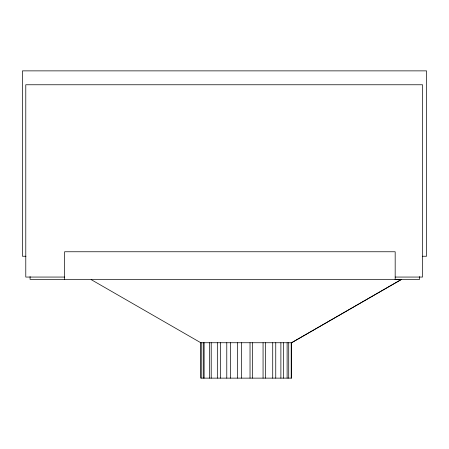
<?xml version="1.0" encoding="UTF-8"?>
<svg xmlns="http://www.w3.org/2000/svg" width="449" height="449" viewBox="0 0 449 449"><rect width="100%" height="100%" fill="white"/><g stroke="black" fill="none" stroke-linecap="round" stroke-linejoin="round"><path stroke-width="0.67" d="M91.153 279.615L200.793 342.739L200.787 378.131L291.575 378.131L291.575 342.739L401.103 279.615M291.581 342.739L401.193 279.615L64.605 279.615L64.605 251.76L395.176 251.76L395.176 279.615M25.958 256.25L22.45 256.25L22.45 70.869L426.55 70.869L426.55 256.25L422.352 256.25M64.605 277.061L25.784 277.061L25.784 84.766L422.531 84.766L422.531 277.061L395.176 277.061M64.605 279.368L30.083 279.368L30.083 276.567M395.176 279.368L419.602 279.368L419.602 276.567M200.394 342.739L291.76 342.739M291.199 342.739L291.199 378.131M288.718 342.739L288.718 378.131M287.119 342.739L287.119 378.131M283.392 342.739L283.392 378.131M280.883 342.739L280.883 378.131M275.753 342.739L275.753 378.131M272.723 342.739L272.723 378.131M265.651 342.739L265.651 378.131M263.063 342.739L263.063 378.131M252.411 342.739L252.411 378.131M250.031 342.739L250.031 378.131M241.366 342.739L241.366 378.131M237.6 342.739L237.6 378.131M230.545 342.739L230.545 378.131M226.779 342.739L226.779 378.131M220.459 342.739L220.459 378.131M217.327 342.739L217.327 378.131M211.21 342.739L211.21 378.131M209.599 342.739L209.599 378.131M204.11 342.739L204.11 378.131M203.229 342.739L203.229 378.131M201.135 342.739L201.135 378.131"/></g></svg>
